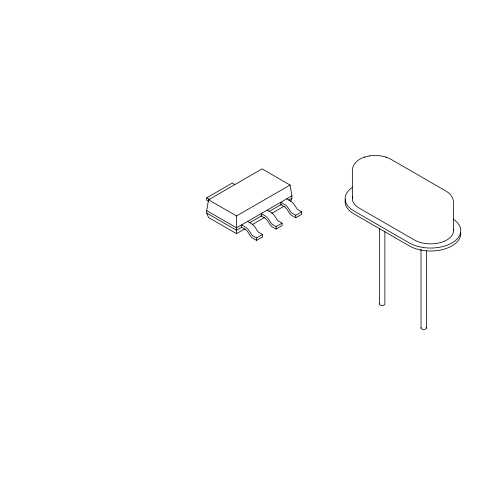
<?xml version="1.0" encoding="UTF-8"?>
<svg xmlns="http://www.w3.org/2000/svg" width="485" height="485" viewBox="0 0 485 485"><rect width="100%" height="100%" fill="white"/><g stroke="black" fill="none" stroke-linecap="round" stroke-linejoin="round"><path stroke-width="0.73" d="M245.01 228.762L236.522 233.661L208.532 217.504L206.701 213.079L206.701 210.617L208.532 199.796L262.082 168.883L290.066 185.04L291.897 195.861L291.897 198.323L290.594 201.481M208.647 201.39L206.719 200.281L206.719 197.819L232.242 183.081L234.795 184.555M208.532 199.796L236.522 215.958L290.066 185.04M291.897 195.861L236.522 227.835L206.701 210.617M241.742 227.277L236.522 230.29L206.701 213.079M249.575 222.754L261.979 215.595M269.163 211.448L281.567 204.288M288.702 200.166L291.897 198.323M252.194 224.616L264.604 217.45M271.782 213.303L284.192 206.143M256.541 237.917L262.506 234.473L262.506 236.935L256.541 240.378L252.685 238.153A4.983 2.874 60 0 1 250.46 235.94L247.877 232.018A5.796 3.346 60 0 0 245.283 229.447L241.633 227.344L241.633 224.882L245.64 227.204A8.809 5.086 60 0 1 248.944 230.478L251.867 234.91A1.97 1.14 60 0 0 252.606 235.643L256.541 237.917L256.541 240.378M276.135 226.604L282.1 223.161L282.1 225.622L276.135 229.065L272.285 226.841A4.983 2.874 60 0 1 270.054 224.628L267.471 220.705A5.796 3.346 60 0 0 264.877 218.135L261.227 216.031L261.227 213.57L265.234 215.892A8.809 5.086 60 0 1 268.538 219.165L271.467 223.597A1.97 1.14 60 0 0 272.206 224.331L276.135 226.604L276.135 229.065M295.729 215.291L301.694 211.848L301.694 214.309L295.729 217.753L291.879 215.522A4.983 2.874 60 0 1 289.648 213.315L287.065 209.393A5.796 3.346 60 0 0 284.471 206.822L280.821 204.712L280.821 202.257L284.828 204.579A8.809 5.086 60 0 1 288.132 207.853L291.061 212.285A1.97 1.14 60 0 0 291.8 213.018L295.729 215.291L295.729 217.753M364.72 157.067C358.797 158.874 352.607 163.403 352.359 170.156L352.359 198.686M369.606 155.897C376.766 154.854 384.296 155.776 390.74 159.183L446.018 191.102C450.001 193.436 453.36 197.316 453.524 202.13L453.524 230.654M364.338 157.158L369.8 155.849M385.787 157.067L386.163 157.158M286.787 198.814L290.788 201.136A8.809 5.086 60 0 1 294.098 204.409L297.02 208.841A1.97 1.14 60 0 0 297.76 209.575L301.694 211.848M267.193 210.126L271.194 212.448A8.809 5.086 60 0 1 274.504 215.722L277.426 220.154A1.97 1.14 60 0 0 278.166 220.887L282.1 223.161M206.719 197.819L209.908 199.656M247.599 221.439L251.6 223.761A8.809 5.086 60 0 1 254.91 227.035L257.832 231.466A1.97 1.14 60 0 0 258.572 232.2L262.506 234.473M426.436 250.812L426.436 327.999M421.016 249.296L421.016 327.999M384.866 231.351L384.866 303.998A2.71 1.564 0 0 1 381.798 305.55A2.71 1.564 0 0 1 379.537 303.592M379.44 228.32L379.44 303.998M236.522 215.958L236.522 233.661M345.32 199.693A30.118 17.387 0 0 0 353.953 213.933L409.328 245.907A30.118 17.387 0 0 0 443.187 249.417A30.118 17.387 0 0 0 460.665 232.315M453.269 219.184A30.118 17.387 0 0 1 451.22 243.349A30.118 17.387 0 0 1 409.328 242.955L353.953 210.981A30.118 17.387 0 0 1 352.613 187.216M453.396 229.278A22.892 13.216 0 0 1 440.483 242.585A22.892 13.216 0 0 1 414.445 240.002L359.064 208.029A22.892 13.216 0 0 1 352.643 196.613M426.079 327.217A2.71 1.564 0 0 1 424.084 329.551A2.71 1.564 0 0 1 421.107 327.593"/></g></svg>
